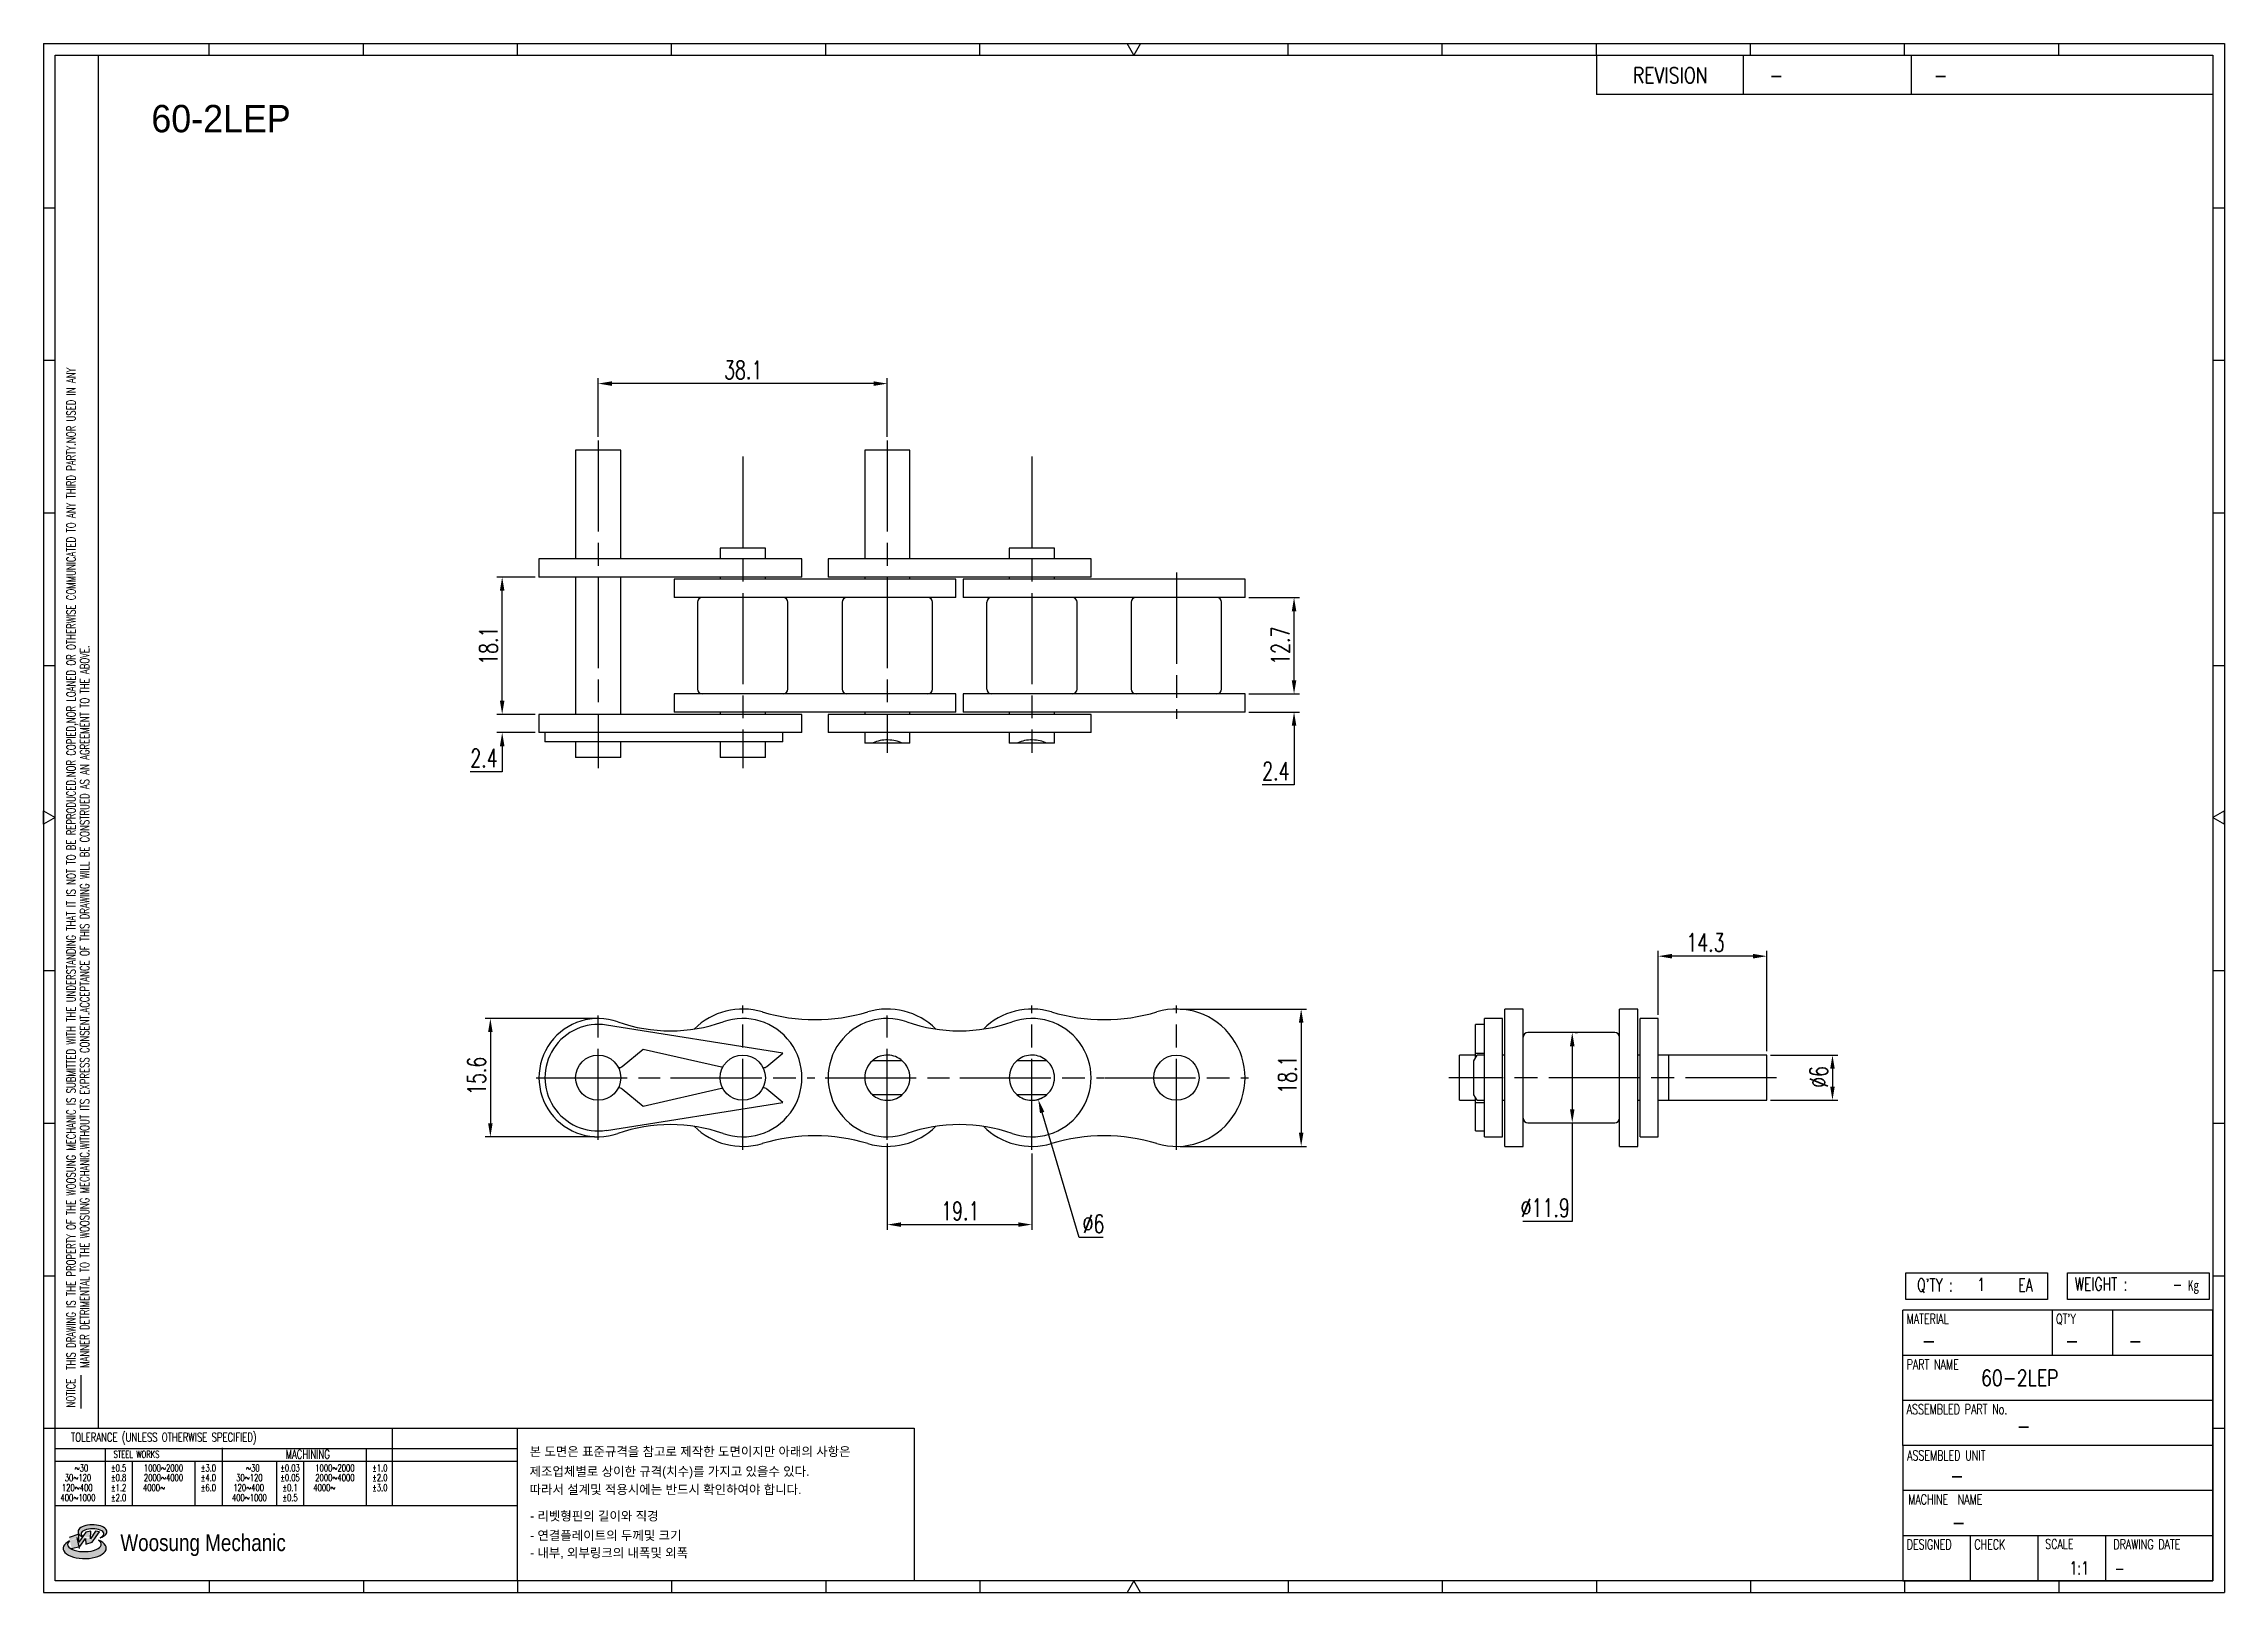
# Model space of a CAD drawing. Header units: millimetres. Extents: x 849 to 1136, y 59 to 263.
import ezdxf
from ezdxf.enums import TextEntityAlignment as Align

# ---------------------------------------------------------------- set-up
doc = ezdxf.new("R2010")
doc.units = ezdxf.units.MM
doc.linetypes.add('AM_ISO08W050', pattern=[18, 12, -1.5, 3, -1.5])
doc.layers.get('Defpoints').update_dxf_attribs({"color": 80})
doc.layers.add('CL1', color=140, linetype='AM_ISO08W050', lineweight=25)
for name, color, linetype in [('S-DIM', 7, 'Continuous'), ('TITLE', 7, 'Continuous'), ('도면레이아웃', 7, 'Continuous')]:
    doc.layers.add(name, color=color, linetype=linetype)
doc.styles.add('HAN', font='ROMANS.shx', dxfattribs={"width": 0.7, "bigfont": 'whgtxt.shx'})
doc.styles.add('HKD_ST2', font='romans.shx', dxfattribs={"width": 0.7, "height": 4, "bigfont": '@extfont2.shx'})
doc.styles.add('HSG', font='SIMPLEX.shx', dxfattribs={"width": 0.7, "bigfont": 'HSG.shx'})
doc.styles.add('MtXpl_', font='Gulim.ttf')
doc.styles.add('SLDTEXTSTYLE4', font='arial.ttf', dxfattribs={"width": 0.8})
doc.dimstyles.new('AP1', dxfattribs={"dimtxt": 2.4, "dimasz": 1.8, "dimexe": 0.7, "dimexo": 0.5, "dimgap": 0.6, "dimtad": 1, "dimtoh": 1, "dimdec": 1, "dimrnd": 0.01, "dimzin": 9, "dimdsep": 46, "dimtxsty": 'HSG', "dimcen": 0, "dimclrd": 251, "dimclre": 251, "dimclrt": 60, "dimazin": 2, "dimtp": 1, "dimtm": 1, "dimtfac": 0.5, "dimtdec": 1, "dimtofl": 0, "dimtmove": 0, "dimatfit": 3, "dimfxl": 0, "dimtvp": 1, "dimtolj": 2, "dimlwd": -1, "dimlwe": -1, "dimarcsym": 0})

# ---------------------------------------------------------------- blocks, each defined once
blk = doc.blocks.new('MAST')
at = {"layer": '도면레이아웃'}
h = blk.add_hatch(color=10, dxfattribs=at)
h.paths.add_polyline_path([(1.544, 35.177), (1.554, 34.966), (1.779, 35.034), (2.054, 35.422), (1.908, 35.446), (1.728, 35.167), (1.741, 35.439), (1.547, 35.405), (1.292, 35.041), (1.295, 35.33), (0.943, 35.208), (1.03, 34.8), (1.336, 34.885)])
edge = h.paths.add_edge_path()
edge.add_ellipse((1.795, 35.421), major_axis=(-0.53, 0), ratio=0.487785, start_angle=122.36065, end_angle=403.39574)
edge.add_line((1.411, 35.244), (1.419, 35.261))
edge.add_ellipse((1.798, 35.344), major_axis=(-0.423, 0), ratio=0.444396, start_angle=131.58977, end_angle=386.19408, ccw=False)
edge = h.paths.add_edge_path()
edge.add_ellipse((1.512, 34.815), major_axis=(-0.793, 0), ratio=0.480113, start_angle=314.67633, end_angle=590.85213)
edge.add_ellipse((1.501, 34.958), major_axis=(-0.62, 0), ratio=0.43311, start_angle=331.7024, end_angle=574.42495, ccw=False)
at = {"color": 140}
for p, q in [((0, 90.118), (80.15, 90.118)), ((0, 90.118), (0, 33.191)), ((80.15, 90.118), (80.15, 33.191)), ((57.068, 89.693), (57.068, 88.246)), ((62.47, 89.693), (62.47, 88.246)), ((68.635, 89.693), (68.635, 88.246)), ((79.725, 88.246), (57.068, 88.246)), ((68.449, 43.961), (68.449, 44.936)), ((68.449, 44.936), (73.654, 44.936)), ((73.654, 44.936), (73.654, 43.961)), ((74.39, 43.961), (74.39, 44.936)), ((74.39, 44.936), (79.595, 44.936)), ((79.595, 44.936), (79.595, 43.961)), ((68.336, 38.59), (68.336, 43.563)), ((79.725, 43.563), (68.336, 43.563)), ((73.654, 43.961), (68.449, 43.961)), ((73.827, 43.563), (73.827, 41.905)), ((79.595, 43.961), (74.39, 43.961)), ((76.037, 43.563), (76.037, 41.905)), ((79.725, 38.59), (79.725, 43.563)), ((79.725, 41.905), (68.336, 41.905)), ((79.725, 40.248), (68.336, 40.248)), ((68.336, 38.59), (68.336, 33.616)), ((79.725, 38.59), (68.336, 38.59)), ((79.725, 33.616), (79.725, 38.59)), ((79.725, 36.932), (68.336, 36.932)), ((79.725, 35.274), (68.336, 35.274)), ((70.822, 33.616), (70.822, 35.274)), ((73.309, 33.616), (73.309, 35.274)), ((75.796, 33.616), (75.796, 35.274)), ((0, 33.191), (80.15, 33.191)), ((68.336, 33.616), (79.725, 33.616))]:
    blk.add_line(p, q, dxfattribs=at)
for p, q in [((6.089, 89.693), (6.089, 90.118)), ((11.753, 89.693), (11.753, 90.118)), ((17.418, 89.693), (17.418, 90.118)), ((23.082, 89.693), (23.082, 90.118)), ((28.746, 89.693), (28.746, 90.118)), ((34.411, 89.693), (34.411, 90.118)), ((45.739, 89.693), (45.739, 90.118)), ((51.404, 89.693), (51.404, 90.118)), ((57.068, 89.693), (57.068, 90.118)), ((62.732, 89.693), (62.732, 90.118)), ((68.397, 89.693), (68.397, 90.118)), ((74.061, 89.693), (74.061, 90.118)), ((0, 84.085), (0.425, 84.085)), ((79.725, 84.085), (80.15, 84.085)), ((0, 78.478), (0.425, 78.478)), ((79.725, 78.478), (80.15, 78.478)), ((0, 72.87), (0.425, 72.87)), ((79.725, 72.87), (80.15, 72.87)), ((0, 67.262), (0.425, 67.262)), ((79.725, 67.262), (80.15, 67.262)), ((0, 56.047), (0.425, 56.047)), ((79.725, 56.047), (80.15, 56.047)), ((0, 50.439), (0.425, 50.439)), ((79.725, 50.439), (80.15, 50.439)), ((0, 44.832), (0.425, 44.832)), ((79.725, 44.832), (80.15, 44.832)), ((1.377, 39.947), (1.377, 41.174)), ((0, 39.224), (0.425, 39.224)), ((79.725, 39.224), (80.15, 39.224)), ((6.089, 33.616), (6.089, 33.191)), ((11.753, 33.616), (11.753, 33.191)), ((17.418, 33.616), (17.418, 33.191)), ((23.082, 33.616), (23.082, 33.191)), ((28.746, 33.616), (28.746, 33.191)), ((34.411, 33.616), (34.411, 33.191)), ((45.739, 33.616), (45.739, 33.191)), ((51.404, 33.616), (51.404, 33.191)), ((57.068, 33.616), (57.068, 33.191)), ((62.732, 33.616), (62.732, 33.191)), ((68.397, 33.616), (68.397, 33.191)), ((74.061, 33.616), (74.061, 33.191))]:
    blk.add_line(p, q)
at = {"color": 2}
for p, q in [((2.017, 39.224), (2.017, 89.693)), ((0.425, 39.224), (17.418, 39.224)), ((0.425, 38.487), (17.418, 38.487)), ((2.257, 38.487), (2.257, 36.382)), ((6.557, 38.5), (6.557, 36.382)), ((11.857, 38.487), (11.857, 36.382)), ((12.816, 39.224), (12.816, 36.382)), ((17.418, 33.616), (17.418, 39.224)), ((0.425, 38.012), (17.418, 38.012)), ((3.257, 38.012), (3.257, 36.382)), ((5.557, 38.012), (5.557, 36.382)), ((8.557, 38.012), (8.557, 36.382)), ((9.557, 38.026), (9.557, 36.382)), ((0.425, 36.382), (17.418, 36.382))]:
    blk.add_line(p, q, dxfattribs=at)
for points in [[(40.075, 89.693), (39.83, 90.118), (40.32, 90.118)], [(0.425, 61.679), (0, 61.433), (0, 61.924)], [(79.725, 61.679), (80.15, 61.433), (80.15, 61.924)], [(40.075, 33.616), (39.83, 33.191), (40.32, 33.191)]]:
    blk.add_lwpolyline(points, close=True)
at = {"color": 140}
blk.add_lwpolyline([(0.425, 89.693), (79.725, 89.693), (79.725, 33.616), (0.425, 33.616)], close=True, dxfattribs=at)
at = {"layer": '도면레이아웃'}
for p, q in [((1.295, 35.33), (0.943, 35.208)), ((1.547, 35.405), (1.292, 35.041)), ((1.292, 35.041), (1.295, 35.33)), ((1.741, 35.439), (1.547, 35.405)), ((1.908, 35.446), (1.728, 35.167)), ((1.728, 35.167), (1.741, 35.439)), ((1.779, 35.034), (2.054, 35.422)), ((2.054, 35.422), (1.908, 35.446)), ((1.03, 34.8), (1.336, 34.885)), ((1.224, 35.208), (1.311, 34.8)), ((1.224, 35.208), (1.224, 35.208)), ((1.336, 34.885), (1.544, 35.177)), ((1.419, 35.261), (1.411, 35.244)), ((1.544, 35.177), (1.554, 34.966)), ((1.554, 34.966), (1.779, 35.034))]:
    blk.add_line(p, q, dxfattribs=at)
for centre, major_axis, ratio, start_param, end_param in [((1.795, 35.421), (-0.53, 0), 0.487785, 2.135596, 7.040584), ((1.798, 35.344), (-0.423, 0), 0.444396, 2.296675, 6.740358), ((1.512, 34.815), (-0.793, 0), 0.480113, 5.492138, 10.312315), ((1.501, 34.958), (-0.62, 0), 0.43311, 5.789299, 10.025607)]:
    blk.add_ellipse(centre, major_axis=major_axis, ratio=ratio, start_param=start_param, end_param=end_param, dxfattribs=at)
for s, height, style, width, p in [('REVISION', 0.5806, 'HAN', 0.8, (58.415, 88.664)), ('-', 0.581, 'HAN', 0.8, (63.426, 88.664)), ('-', 0.581, 'HAN', 0.8, (69.468, 88.664)), ("Q'TY : ", 0.4746, 'HKD_ST2', 0.7, (68.857, 44.253)), ('1', 0.475, 'HKD_ST2', 0.7, (71.071, 44.275)), ('EA', 0.4746, 'HKD_ST2', 0.7, (72.578, 44.253)), ('WEIGHT : ', 0.4746, 'HKD_ST2', 0.7, (74.65, 44.286)), ('-', 0.581, 'HAN', 0.8, (69.029, 42.157)), ('-', 0.581, 'HAN', 0.8, (74.289, 42.157)), ('-', 0.581, 'HAN', 0.8, (76.623, 42.157)), ('-', 0.581, 'HAN', 0.8, (72.515, 39.013)), ('-', 0.581, 'HAN', 0.8, (70.067, 37.189)), ('-', 0.581, 'HAN', 0.8, (70.126, 35.48)), ('1:1', 0.4746, 'HKD_ST2', 0.7, (74.458, 33.848)), ('-', 0.475, 'HKD_ST2', 0.7, (76.112, 33.837))]:
    blk.add_text(s, height=height, dxfattribs=dict(style=style, width=width)).set_placement(p)
at = {"color": 6, "style": 'HKD_ST2', "width": 0.7}
for s, p in [(' THIS DRAWING IS THE PROPERTY OF THE WOOSUNG MECHANIC IS SUBMITTED WITH THE UNDERSTANDING THAT IT IS NOT TO BE REPRODUCED.NOR COPIED,NOR LOANED OR OTHERWISE COMMUNICATED TO ANY THIRD PARTY.NOR USED IN ANY', (1.173, 41.217)), ('MANNER DETRIMENTAL TO THE WOOSUNG MECHANIC.WITHOUT ITS EXPRESS CONSENT.ACCEPTANCE OF THIS DRAWING WILL BE CONSTRUED AS AN AGREEMENT TO THE ABOVE.', (1.672, 41.447))]:
    blk.add_text(s, height=0.326266, rotation=90, dxfattribs=at).set_placement(p)
at = {"style": 'HKD_ST2', "width": 0.7}
blk.add_text('-', height=0.475, dxfattribs=at).set_placement((78.613, 44.286), align=Align.RIGHT)
at = {"color": 254, "style": 'HKD_ST2', "width": 0.7}
for s, height, p in [('MATERIAL', 0.3651, (68.474, 43.425)), ("QT'Y", 0.3651, (73.965, 43.425)), ('PART NAME', 0.3651, (68.474, 41.756)), ('ASSEMBLED PART No.', 0.36511, (68.474, 40.109)), ('ASSEMBLED UNIT', 0.36511, (68.49, 38.408)), ('MACHINE  NAME', 0.36511, (68.532, 36.794)), ('DESIGNED', 0.3651, (68.474, 35.136)), ('CHECK', 0.3651, (70.961, 35.136)), ('SCALE', 0.3651, (73.566, 35.153)), ('DRAWING DATE', 0.36511, (76.071, 35.141))]:
    blk.add_text(s, height=height, dxfattribs=at).set_placement(p, align=Align.TOP_LEFT)
at = {"style": 'HKD_ST2', "width": 0.7}
blk.add_text('NOTICE', height=0.3263, rotation=90, dxfattribs=at).set_placement((1.163, 39.988))
blk.add_text('TOLERANCE (UNLESS OTHERWISE SPECIFIED)', height=0.32627, dxfattribs=at).set_placement((4.417, 38.896), align=Align.MIDDLE_CENTER)
at = {"color": 4, "style": 'HKD_ST2', "width": 0.7}
for s, height, p in [('%%12630', 0.261, (1.389, 37.762)), ('1000%%1262000', 0.26101, (4.407, 37.762)), ('%%12630', 0.261, (7.689, 37.762)), ('1000%%1262000', 0.26101, (10.707, 37.762)), ('120%%126400', 0.26101, (1.237, 37.045)), ('30%%126120', 0.261, (1.263, 37.411)), ('4000%%126', 0.261, (4.061, 37.045)), ('2000%%1264000', 0.26101, (4.407, 37.411)), ('120%%126400', 0.26101, (7.537, 37.045)), ('30%%126120', 0.261, (7.563, 37.411)), ('4000%%126', 0.261, (10.321, 37.045)), ('2000%%1264000', 0.26101, (10.707, 37.411)), ('400%%1261000', 0.26101, (1.263, 36.67)), ('400%%1261000', 0.26101, (7.563, 36.67))]:
    blk.add_text(s, height=height, dxfattribs=at).set_placement(p, align=Align.MIDDLE_CENTER)
for s, height, p in [('%%P0.5', 0.261, (2.757, 37.762)), ('STEEL WORKS', 0.26101, (3.416, 38.268)), ('%%P3.0', 0.261, (6.057, 37.762)), ('%%P0.03', 0.261, (9.057, 37.762)), ('MACHINING', 0.3263, (9.707, 38.27)), ('%%P1.0', 0.261, (12.357, 37.762)), ('%%P0.8', 0.261, (2.757, 37.411)), ('%%P1.2', 0.261, (2.757, 37.045)), ('%%P4.0', 0.261, (6.057, 37.411)), ('%%P6.0', 0.261, (6.057, 37.045)), ('%%P0.05', 0.261, (9.057, 37.411)), ('%%P0.1', 0.261, (9.057, 37.045)), ('%%P2.0', 0.261, (12.357, 37.411)), ('%%P3.0', 0.261, (12.357, 37.045)), ('%%P2.0', 0.261, (2.757, 36.67)), ('%%P0.5', 0.261, (9.057, 36.67))]:
    blk.add_text(s, height=height, dxfattribs=at).set_placement(p, align=Align.MIDDLE)
at = {"color": 1, "style": 'SLDTEXTSTYLE4', "width": 0.8}
blk.add_text('Woosung Mechanic', height=0.61957, dxfattribs=at).set_placement((2.822, 34.711))
at = {"layer": 'TITLE', "width": 0.8}
blk.add_text('Kg', height=0.3789, dxfattribs=at).set_placement((78.807, 44.286))
blk = doc.blocks.new('*D2')
at = {"layer": 'Defpoints', "color": 0, "transparency": 16777216}
for p in [(1007.08, 177.17), (1013.53, 177.17), (1007.08, 174.77)]:
    blk.add_point(p, dxfattribs=at)
at = {"layer": 'S-DIM', "color": 251, "linetype": 'ByBlock', "transparency": 16777216}
for p, q in [((1013.53, 178.97), (1013.53, 180.77)), ((1007.58, 177.17), (1014.23, 177.17)), ((1007.58, 174.77), (1014.23, 174.77)), ((1013.53, 172.97), (1013.53, 165.19)), ((1013.53, 165.19), (1009.33, 165.19))]:
    blk.add_line(p, q, dxfattribs=at)
at = {"layer": 'S-DIM', "color": 251, "transparency": 16777216}
for points in [[(1013.23, 178.97), (1013.83, 178.97), (1013.53, 177.17)], [(1013.23, 172.97), (1013.83, 172.97), (1013.53, 174.77)]]:
    blk.add_solid(points, dxfattribs=at)
at = {"layer": 'S-DIM', "color": 60, "transparency": 16777216, "insert": (1011.13, 166.99), "char_height": 2.4, "attachment_point": 5, "style": 'HSG'}
blk.add_mtext('\\A2;2.4', dxfattribs=at)
blk = doc.blocks.new('*D3')
at = {"layer": 'Defpoints', "color": 0, "transparency": 16777216}
for p in [(1007.08, 189.87), (1013.53, 189.87), (1007.08, 177.17)]:
    blk.add_point(p, dxfattribs=at)
at = {"layer": 'S-DIM', "color": 251, "linetype": 'ByBlock', "transparency": 16777216}
for p, q in [((1007.58, 189.87), (1014.23, 189.87)), ((1013.53, 178.97), (1013.53, 188.07)), ((1007.58, 177.17), (1014.23, 177.17))]:
    blk.add_line(p, q, dxfattribs=at)
at = {"layer": 'S-DIM', "color": 251, "transparency": 16777216}
for points in [[(1013.23, 188.07), (1013.83, 188.07), (1013.53, 189.87)], [(1013.23, 178.97), (1013.83, 178.97), (1013.53, 177.17)]]:
    blk.add_solid(points, dxfattribs=at)
at = {"layer": 'S-DIM', "color": 60, "transparency": 16777216, "insert": (1011.73, 183.52), "char_height": 2.4, "attachment_point": 5, "rotation": 90, "style": 'HSG'}
blk.add_mtext('\\A2;12.7', dxfattribs=at)
blk = doc.blocks.new('*D4')
at = {"layer": 'Defpoints', "color": 0, "transparency": 16777216}
for p in [(921.83, 218.06), (921.83, 210.56), (959.93, 210.56)]:
    blk.add_point(p, dxfattribs=at)
at = {"layer": 'S-DIM', "color": 251, "linetype": 'ByBlock', "transparency": 16777216}
for p, q in [((921.83, 211.06), (921.83, 218.76)), ((959.93, 211.06), (959.93, 218.76)), ((958.13, 218.06), (923.63, 218.06))]:
    blk.add_line(p, q, dxfattribs=at)
at = {"layer": 'S-DIM', "color": 251, "transparency": 16777216}
for points in [[(923.63, 218.36), (923.63, 217.76), (921.83, 218.06)], [(958.13, 218.36), (958.13, 217.76), (959.93, 218.06)]]:
    blk.add_solid(points, dxfattribs=at)
at = {"layer": 'S-DIM', "color": 60, "transparency": 16777216, "insert": (940.94, 219.86), "char_height": 2.4, "attachment_point": 5, "style": 'HSG'}
blk.add_mtext('\\A2;38.1', dxfattribs=at)
blk = doc.blocks.new('*D5')
at = {"layer": 'Defpoints', "color": 0, "transparency": 16777216}
for p in [(909.18, 174.47), (914.03, 174.47), (914.03, 172.07)]:
    blk.add_point(p, dxfattribs=at)
at = {"layer": 'S-DIM', "color": 251, "linetype": 'ByBlock', "transparency": 16777216}
for p, q in [((909.18, 176.27), (909.18, 178.07)), ((913.53, 174.47), (908.48, 174.47)), ((913.53, 172.07), (908.48, 172.07)), ((909.18, 170.27), (909.18, 166.91)), ((909.18, 166.91), (904.98, 166.91))]:
    blk.add_line(p, q, dxfattribs=at)
at = {"layer": 'S-DIM', "color": 251, "transparency": 16777216}
for points in [[(908.88, 176.27), (909.48, 176.27), (909.18, 174.47)], [(908.88, 170.27), (909.48, 170.27), (909.18, 172.07)]]:
    blk.add_solid(points, dxfattribs=at)
at = {"layer": 'S-DIM', "color": 60, "transparency": 16777216, "insert": (906.78, 168.71), "char_height": 2.4, "attachment_point": 5, "style": 'HSG'}
blk.add_mtext('\\A2;2.4', dxfattribs=at)
blk = doc.blocks.new('*D6')
at = {"layer": 'Defpoints', "color": 0, "transparency": 16777216}
for p in [(909.18, 192.57), (914.03, 192.57), (914.03, 174.47)]:
    blk.add_point(p, dxfattribs=at)
at = {"layer": 'S-DIM', "color": 251, "linetype": 'ByBlock', "transparency": 16777216}
for p, q in [((913.53, 192.57), (908.48, 192.57)), ((909.18, 176.27), (909.18, 190.77)), ((913.53, 174.47), (908.48, 174.47))]:
    blk.add_line(p, q, dxfattribs=at)
at = {"layer": 'S-DIM', "color": 251, "transparency": 16777216}
for points in [[(908.88, 190.77), (909.48, 190.77), (909.18, 192.57)], [(908.88, 176.27), (909.48, 176.27), (909.18, 174.47)]]:
    blk.add_solid(points, dxfattribs=at)
at = {"layer": 'S-DIM', "color": 60, "transparency": 16777216, "insert": (907.38, 183.52), "char_height": 2.4, "attachment_point": 5, "rotation": 90, "style": 'HSG'}
blk.add_mtext('\\A2;18.1', dxfattribs=at)
blk = doc.blocks.new('*D7')
at = {"layer": 'Defpoints', "color": 0, "transparency": 16777216}
for p in [(921.83, 134.39), (907.62, 118.79), (921.83, 118.79)]:
    blk.add_point(p, dxfattribs=at)
at = {"layer": 'S-DIM', "color": 251, "linetype": 'ByBlock', "transparency": 16777216}
for p, q in [((921.33, 134.39), (906.92, 134.39)), ((907.62, 132.59), (907.62, 120.59)), ((921.33, 118.79), (906.92, 118.79))]:
    blk.add_line(p, q, dxfattribs=at)
at = {"layer": 'S-DIM', "color": 251, "transparency": 16777216}
for points in [[(907.32, 132.59), (907.92, 132.59), (907.62, 134.39)], [(907.32, 120.59), (907.92, 120.59), (907.62, 118.79)]]:
    blk.add_solid(points, dxfattribs=at)
at = {"layer": 'S-DIM', "color": 60, "transparency": 16777216, "insert": (905.82, 126.83), "char_height": 2.4, "attachment_point": 5, "rotation": 90, "style": 'HSG'}
blk.add_mtext('\\A2;15.6', dxfattribs=at)
blk = doc.blocks.new('*D8')
at = {"layer": 'Defpoints', "color": 0, "transparency": 16777216}
for p in [(959.93, 118.4), (978.98, 117.08), (978.98, 107.23)]:
    blk.add_point(p, dxfattribs=at)
at = {"layer": 'S-DIM', "color": 251, "linetype": 'ByBlock', "transparency": 16777216}
for p, q in [((959.93, 117.9), (959.93, 106.53)), ((978.98, 116.58), (978.98, 106.53)), ((961.73, 107.23), (977.18, 107.23))]:
    blk.add_line(p, q, dxfattribs=at)
at = {"layer": 'S-DIM', "color": 251, "transparency": 16777216}
for points in [[(961.73, 107.53), (961.73, 106.93), (959.93, 107.23)], [(977.18, 107.53), (977.18, 106.93), (978.98, 107.23)]]:
    blk.add_solid(points, dxfattribs=at)
at = {"layer": 'S-DIM', "color": 60, "transparency": 16777216, "insert": (969.54, 109.03), "char_height": 2.4, "attachment_point": 5, "style": 'HSG'}
blk.add_mtext('\\A2;19.1', dxfattribs=at)
blk = doc.blocks.new('*D9')
at = {"layer": 'Defpoints', "color": 0, "transparency": 16777216}
for p in [(978.13, 129.44), (979.82, 123.73)]:
    blk.add_point(p, dxfattribs=at)
at = {"layer": 'S-DIM', "color": 251, "linetype": 'ByBlock', "transparency": 16777216}
for p, q in [((985.22, 105.53), (980.34, 122)), ((988.38, 105.53), (985.22, 105.53))]:
    blk.add_line(p, q, dxfattribs=at)
blk.add_arc((978.98, 126.59), 2.98, 273.0505, 301.7962, dxfattribs=at)
at = {"layer": 'S-DIM', "color": 251, "transparency": 16777216}
blk.add_solid([(980.62, 122.09), (980.05, 121.92), (979.82, 123.73)], dxfattribs=at)
at = {"layer": 'S-DIM', "color": 60, "transparency": 16777216, "insert": (987.1, 107.33), "char_height": 2.4, "attachment_point": 5, "style": 'HSG'}
blk.add_mtext('\\A2;∅6', dxfattribs=at)
blk = doc.blocks.new('*D10')
at = {"layer": 'Defpoints', "color": 0, "transparency": 16777216}
for p in [(998.03, 135.64), (998.03, 117.54), (1014.47, 117.54)]:
    blk.add_point(p, dxfattribs=at)
at = {"layer": 'S-DIM', "color": 251, "linetype": 'ByBlock', "transparency": 16777216}
for p, q in [((998.53, 135.64), (1015.17, 135.64)), ((1014.47, 133.84), (1014.47, 119.34)), ((998.53, 117.54), (1015.17, 117.54))]:
    blk.add_line(p, q, dxfattribs=at)
at = {"layer": 'S-DIM', "color": 251, "transparency": 16777216}
for points in [[(1014.17, 133.84), (1014.77, 133.84), (1014.47, 135.64)], [(1014.17, 119.34), (1014.77, 119.34), (1014.47, 117.54)]]:
    blk.add_solid(points, dxfattribs=at)
at = {"layer": 'S-DIM', "color": 60, "transparency": 16777216, "insert": (1012.67, 126.99), "char_height": 2.4, "attachment_point": 5, "rotation": 90, "style": 'HSG'}
blk.add_mtext('\\A2;18.1', dxfattribs=at)
blk = doc.blocks.new('*D11')
at = {"layer": 'Defpoints', "color": 0, "transparency": 16777216}
for p in [(1050.07, 132.54), (1050.07, 120.63), (1050.19, 120.63)]:
    blk.add_point(p, dxfattribs=at)
at = {"layer": 'S-DIM', "color": 251, "linetype": 'ByBlock', "transparency": 16777216}
for p, q in [((1050.57, 132.54), (1050.89, 132.54)), ((1050.19, 130.74), (1050.19, 122.43)), ((1050.19, 120.63), (1050.19, 107.64)), ((1050.57, 120.63), (1050.89, 120.63)), ((1050.19, 107.64), (1043.67, 107.64))]:
    blk.add_line(p, q, dxfattribs=at)
at = {"layer": 'S-DIM', "color": 251, "transparency": 16777216}
for points in [[(1049.89, 130.74), (1050.49, 130.74), (1050.19, 132.54)], [(1049.89, 122.43), (1050.49, 122.43), (1050.19, 120.63)]]:
    blk.add_solid(points, dxfattribs=at)
at = {"layer": 'S-DIM', "color": 60, "transparency": 16777216, "insert": (1046.63, 109.44), "char_height": 2.4, "attachment_point": 5, "style": 'HSG'}
blk.add_mtext('\\A2;%%c11.9', dxfattribs=at)
blk = doc.blocks.new('*D12')
at = {"layer": 'Defpoints', "color": 0, "transparency": 16777216}
for p in [(1061.52, 142.6), (1061.52, 134.39), (1075.82, 129.57)]:
    blk.add_point(p, dxfattribs=at)
at = {"layer": 'S-DIM', "color": 251, "linetype": 'ByBlock', "transparency": 16777216}
for p, q in [((1061.52, 134.89), (1061.52, 143.3)), ((1074.02, 142.6), (1063.32, 142.6)), ((1075.82, 130.07), (1075.82, 143.3))]:
    blk.add_line(p, q, dxfattribs=at)
at = {"layer": 'S-DIM', "color": 251, "transparency": 16777216}
for points in [[(1063.32, 142.9), (1063.32, 142.3), (1061.52, 142.6)], [(1074.02, 142.9), (1074.02, 142.3), (1075.82, 142.6)]]:
    blk.add_solid(points, dxfattribs=at)
at = {"layer": 'S-DIM', "color": 60, "transparency": 16777216, "insert": (1067.75, 144.4), "char_height": 2.4, "attachment_point": 5, "style": 'HSG'}
blk.add_mtext('\\A2;14.3', dxfattribs=at)
blk = doc.blocks.new('*D13')
at = {"layer": 'Defpoints', "color": 0, "transparency": 16777216}
for p in [(1075.82, 129.57), (1075.82, 123.61), (1084.48, 123.61)]:
    blk.add_point(p, dxfattribs=at)
at = {"layer": 'S-DIM', "color": 251, "linetype": 'ByBlock', "transparency": 16777216}
for p, q in [((1076.32, 129.57), (1085.18, 129.57)), ((1084.48, 127.77), (1084.48, 125.41)), ((1076.32, 123.61), (1085.18, 123.61))]:
    blk.add_line(p, q, dxfattribs=at)
at = {"layer": 'S-DIM', "color": 251, "transparency": 16777216}
for points in [[(1084.18, 127.77), (1084.78, 127.77), (1084.48, 129.57)], [(1084.18, 125.41), (1084.78, 125.41), (1084.48, 123.61)]]:
    blk.add_solid(points, dxfattribs=at)
at = {"layer": 'S-DIM', "color": 60, "transparency": 16777216, "insert": (1082.68, 126.68), "char_height": 2.4, "attachment_point": 5, "rotation": 90, "style": 'HSG'}
blk.add_mtext('\\A2;%%c6', dxfattribs=at)

msp = doc.modelspace()

# ---------------------------------------------------------------- linework, layer by layer
for p, q in [((924.81, 209.27), (918.85, 209.27)), ((918.85, 209.27), (918.85, 194.97)), ((924.81, 194.97), (924.81, 209.27)), ((962.91, 209.27), (956.95, 209.27)), ((956.95, 209.27), (956.95, 194.97)), ((962.91, 194.97), (962.91, 209.27)), ((943.86, 196.37), (937.9, 196.37)), ((937.9, 196.37), (937.9, 194.97)), ((943.86, 194.97), (943.86, 196.37)), ((981.96, 196.37), (976, 196.37)), ((976, 196.37), (976, 194.97)), ((981.96, 194.97), (981.96, 196.37)), ((914.03, 194.97), (914.03, 192.57)), ((948.68, 194.97), (914.03, 194.97)), ((948.68, 192.57), (914.03, 192.57)), ((918.85, 192.57), (918.85, 174.47)), ((924.81, 174.47), (924.81, 192.57)), ((937.9, 192.57), (937.9, 192.27)), ((943.86, 192.27), (943.86, 192.57)), ((948.68, 192.57), (948.68, 194.97)), ((952.13, 194.97), (952.13, 192.57)), ((986.78, 194.97), (952.13, 194.97)), ((986.78, 192.57), (952.13, 192.57)), ((956.95, 192.57), (956.95, 192.27)), ((962.91, 192.27), (962.91, 192.57)), ((976, 192.57), (976, 192.27)), ((981.96, 192.27), (981.96, 192.57)), ((986.78, 192.57), (986.78, 194.97)), ((968.98, 192.27), (931.83, 192.27)), ((931.83, 192.27), (931.83, 189.87)), ((968.98, 189.87), (931.83, 189.87)), ((968.98, 189.87), (968.98, 192.27)), ((1007.08, 192.27), (969.93, 192.27)), ((969.93, 192.27), (969.93, 189.87)), ((1007.08, 189.87), (969.93, 189.87)), ((1007.08, 189.87), (1007.08, 192.27)), ((934.92, 189.24), (934.92, 177.81)), ((946.83, 177.81), (946.83, 189.24)), ((953.97, 189.24), (953.97, 177.81)), ((965.88, 177.81), (965.88, 189.24)), ((973.02, 189.24), (973.02, 177.81)), ((984.93, 177.81), (984.93, 189.24)), ((992.07, 189.24), (992.07, 177.81)), ((1003.98, 177.81), (1003.98, 189.24)), ((931.83, 177.17), (931.83, 174.77)), ((968.98, 177.17), (931.83, 177.17)), ((968.98, 174.77), (968.98, 177.17)), ((969.93, 177.17), (969.93, 174.77)), ((1007.08, 177.17), (969.93, 177.17)), ((1007.08, 174.77), (1007.08, 177.17)), ((914.03, 174.47), (914.03, 172.07)), ((948.68, 174.47), (914.03, 174.47)), ((968.98, 174.77), (931.83, 174.77)), ((937.9, 174.77), (937.9, 174.47)), ((943.86, 174.47), (943.86, 174.77)), ((948.68, 172.07), (948.68, 174.47)), ((952.13, 174.47), (952.13, 172.07)), ((986.78, 174.47), (952.13, 174.47)), ((956.95, 174.77), (956.95, 174.47)), ((962.91, 174.47), (962.91, 174.77)), ((1007.08, 174.77), (969.93, 174.77)), ((976, 174.77), (976, 174.47)), ((981.96, 174.47), (981.96, 174.77)), ((986.78, 172.07), (986.78, 174.47)), ((948.68, 172.07), (914.03, 172.07)), ((914.81, 172.07), (914.81, 170.87)), ((946.15, 170.87), (914.81, 170.87)), ((918.85, 170.87), (918.85, 168.77)), ((924.81, 168.77), (924.81, 170.87)), ((937.9, 170.87), (937.9, 168.77)), ((943.86, 168.77), (943.86, 170.87)), ((946.15, 170.87), (946.15, 172.07)), ((986.78, 172.07), (952.13, 172.07)), ((956.95, 172.07), (956.95, 170.67)), ((962.91, 170.67), (956.95, 170.67)), ((958.07, 170.73), (957.96, 170.67)), ((958.28, 170.81), (958.07, 170.73)), ((958.5, 170.89), (958.28, 170.81)), ((958.74, 170.96), (958.5, 170.89)), ((958.98, 171.01), (958.74, 170.96)), ((959.23, 171.05), (958.98, 171.01)), ((959.48, 171.08), (959.23, 171.05)), ((959.74, 171.1), (959.48, 171.08)), ((960, 171.1), (959.74, 171.1)), ((960.26, 171.09), (960, 171.1)), ((960.52, 171.07), (960.26, 171.09)), ((960.77, 171.03), (960.52, 171.07)), ((961.02, 170.98), (960.77, 171.03)), ((961.25, 170.92), (961.02, 170.98)), ((961.48, 170.85), (961.25, 170.92)), ((961.7, 170.77), (961.48, 170.85)), ((961.9, 170.67), (961.7, 170.77)), ((962.91, 170.67), (962.91, 172.07)), ((976, 172.07), (976, 170.67)), ((981.96, 170.67), (976, 170.67)), ((977.12, 170.73), (977.01, 170.67)), ((977.33, 170.81), (977.12, 170.73)), ((977.55, 170.89), (977.33, 170.81)), ((977.79, 170.96), (977.55, 170.89)), ((978.03, 171.01), (977.79, 170.96)), ((978.28, 171.05), (978.03, 171.01)), ((978.53, 171.08), (978.28, 171.05)), ((978.79, 171.1), (978.53, 171.08)), ((979.05, 171.1), (978.79, 171.1)), ((979.31, 171.09), (979.05, 171.1)), ((979.57, 171.07), (979.31, 171.09)), ((979.82, 171.03), (979.57, 171.07)), ((980.07, 170.98), (979.82, 171.03)), ((980.3, 170.92), (980.07, 170.98)), ((980.53, 170.85), (980.3, 170.92)), ((980.75, 170.77), (980.53, 170.85)), ((980.95, 170.67), (980.75, 170.77)), ((981.96, 170.67), (981.96, 172.07)), ((924.81, 168.77), (918.85, 168.77)), ((943.86, 168.77), (937.9, 168.77)), ((1043.72, 135.64), (1041.32, 135.64)), ((1041.32, 117.54), (1041.32, 135.64)), ((1043.72, 117.54), (1043.72, 135.64)), ((1058.82, 135.64), (1056.42, 135.64)), ((1056.42, 117.54), (1056.42, 135.64)), ((1058.82, 117.54), (1058.82, 135.64)), ((946.15, 129.84), (922.93, 133.52)), ((1038.62, 133.61), (1037.42, 133.61)), ((1037.42, 129.17), (1037.42, 133.61)), ((1041.02, 134.39), (1038.62, 134.39)), ((1038.62, 118.79), (1038.62, 134.39)), ((1041.02, 118.79), (1041.02, 134.39)), ((1055.78, 132.54), (1044.35, 132.54)), ((1061.52, 134.39), (1059.12, 134.39)), ((1059.12, 118.79), (1059.12, 134.39)), ((1061.52, 118.79), (1061.52, 134.39)), ((925.01, 128.08), (927.74, 130.37)), ((927.74, 130.37), (938.1, 128.01)), ((944.06, 128.08), (946.15, 129.84)), ((958.98, 129.41), (958.74, 129.32)), ((959.23, 129.48), (958.98, 129.41)), ((959.48, 129.53), (959.23, 129.48)), ((959.74, 129.56), (959.48, 129.53)), ((960, 129.56), (959.74, 129.56)), ((960.26, 129.55), (960, 129.56)), ((960.52, 129.51), (960.26, 129.55)), ((960.77, 129.44), (960.52, 129.51)), ((961.02, 129.36), (960.77, 129.44)), ((961.25, 129.25), (961.02, 129.36)), ((978.03, 129.41), (977.79, 129.32)), ((978.28, 129.48), (978.03, 129.41)), ((978.53, 129.53), (978.28, 129.48)), ((978.79, 129.56), (978.53, 129.53)), ((979.05, 129.56), (978.79, 129.56)), ((979.31, 129.55), (979.05, 129.56)), ((979.57, 129.51), (979.31, 129.55)), ((979.82, 129.44), (979.57, 129.51)), ((980.07, 129.36), (979.82, 129.44)), ((980.3, 129.25), (980.07, 129.36)), ((1035.32, 123.61), (1035.32, 129.57)), ((1037.42, 129.57), (1035.32, 129.57)), ((1037.22, 128.82), (1037.65, 129.57)), ((1037.42, 129.84), (1038.62, 129.84)), ((1038.62, 129.57), (1037.65, 129.57)), ((1041.32, 129.57), (1041.02, 129.57)), ((1059.12, 129.57), (1058.82, 129.57)), ((1075.82, 129.57), (1061.52, 129.57)), ((1062.92, 123.61), (1062.92, 129.57)), ((1075.82, 123.61), (1075.82, 129.57)), ((958.07, 128.91), (957.96, 128.82)), ((961.9, 128.82), (957.96, 128.82)), ((958.28, 129.07), (958.07, 128.91)), ((958.5, 129.2), (958.28, 129.07)), ((958.74, 129.32), (958.5, 129.2)), ((961.48, 129.13), (961.25, 129.25)), ((961.7, 128.98), (961.48, 129.13)), ((961.9, 128.82), (961.7, 128.98)), ((977.12, 128.91), (977.01, 128.82)), ((980.95, 128.82), (977.01, 128.82)), ((977.33, 129.07), (977.12, 128.91)), ((977.55, 129.2), (977.33, 129.07)), ((977.79, 129.32), (977.55, 129.2)), ((980.53, 129.13), (980.3, 129.25)), ((980.75, 128.98), (980.53, 129.13)), ((980.95, 128.82), (980.75, 128.98)), ((1037.22, 124.35), (1037.22, 128.82)), ((927.74, 122.8), (925.01, 125.09)), ((938.1, 125.16), (927.74, 122.8)), ((946.15, 123.33), (944.06, 125.09)), ((957.96, 124.35), (958.16, 124.19)), ((961.9, 124.35), (957.96, 124.35)), ((958.16, 124.19), (958.38, 124.04)), ((958.38, 124.04), (958.6, 123.92)), ((958.6, 123.92), (958.84, 123.81)), ((958.84, 123.81), (959.09, 123.73)), ((959.09, 123.73), (959.34, 123.66)), ((959.34, 123.66), (959.6, 123.62)), ((959.6, 123.62), (959.85, 123.61)), ((959.85, 123.61), (960.11, 123.61)), ((960.11, 123.61), (960.37, 123.64)), ((960.37, 123.64), (960.63, 123.69)), ((960.63, 123.69), (960.88, 123.76)), ((960.88, 123.76), (961.12, 123.85)), ((961.12, 123.85), (961.35, 123.97)), ((961.35, 123.97), (961.58, 124.1)), ((961.58, 124.1), (961.79, 124.26)), ((961.79, 124.26), (961.9, 124.35)), ((977.01, 124.35), (977.21, 124.19)), ((980.95, 124.35), (977.01, 124.35)), ((977.21, 124.19), (977.43, 124.04)), ((977.43, 124.04), (977.65, 123.92)), ((977.65, 123.92), (977.89, 123.81)), ((977.89, 123.81), (978.14, 123.73)), ((978.14, 123.73), (978.39, 123.66)), ((978.39, 123.66), (978.65, 123.62)), ((978.65, 123.62), (978.9, 123.61)), ((978.9, 123.61), (979.16, 123.61)), ((979.16, 123.61), (979.42, 123.64)), ((979.42, 123.64), (979.68, 123.69)), ((979.68, 123.69), (979.93, 123.76)), ((979.93, 123.76), (980.17, 123.85)), ((980.17, 123.85), (980.4, 123.97)), ((980.4, 123.97), (980.63, 124.1)), ((980.63, 124.1), (980.84, 124.26)), ((980.84, 124.26), (980.95, 124.35)), ((1035.32, 123.61), (1037.42, 123.61)), ((1037.65, 123.61), (1037.22, 124.35)), ((1037.42, 119.57), (1037.42, 124)), ((1037.65, 123.61), (1038.62, 123.61)), ((1041.02, 123.61), (1041.32, 123.61)), ((1058.82, 123.61), (1059.12, 123.61)), ((1061.52, 123.61), (1075.82, 123.61)), ((922.93, 119.65), (946.15, 123.33)), ((1037.42, 123.33), (1038.62, 123.33)), ((1037.42, 119.57), (1038.62, 119.57)), ((1038.62, 118.79), (1041.02, 118.79)), ((1044.35, 120.63), (1055.78, 120.63)), ((1059.12, 118.79), (1061.52, 118.79)), ((1041.32, 117.54), (1043.72, 117.54)), ((1056.42, 117.54), (1058.82, 117.54))]:
    msp.add_line(p, q)
at = {"color": 140}
msp.add_lwpolyline([(911.2, 80.39), (963.48, 80.39), (963.48, 60.28), (911.2, 60.28)], close=True, dxfattribs=at)
for centre in [(921.83, 126.59), (940.88, 126.59), (998.03, 126.59)]:
    msp.add_circle(centre, 2.98)
for centre, radius, start, end in [((935.56, 189.24), 0.635, 90, 180), ((946.2, 189.24), 0.635, 0, 90), ((954.61, 189.24), 0.635, 90, 180), ((965.25, 189.24), 0.635, 0, 90), ((973.66, 189.24), 0.635, 90, 180), ((984.3, 189.24), 0.635, 0, 90), ((992.71, 189.24), 0.635, 90, 180), ((1003.35, 189.24), 0.635, 360, 90), ((935.56, 177.81), 0.635, 180, 270), ((946.2, 177.81), 0.635, 270, 0), ((954.61, 177.81), 0.635, 180, 270), ((965.25, 177.81), 0.635, 270, 0), ((973.66, 177.81), 0.635, 180, 270), ((984.3, 177.81), 0.635, 270, 360), ((992.71, 177.81), 0.635, 180, 270), ((1003.35, 177.81), 0.635, 270, 0), ((940.88, 126.59), 9.05, 73.423, 134.8983), ((950.4, 158.58), 24.34, 253.423, 286.577), ((959.93, 126.59), 9.05, 45.1017, 106.577), ((978.98, 126.59), 9.05, 73.423, 134.8983), ((988.5, 158.58), 24.34, 253.423, 286.577), ((998.03, 126.59), 9.05, 253.423, 106.577), ((921.83, 126.59), 7.8, 70.6253, 289.3747), ((921.83, 126.59), 7.02, 81, 279), ((931.35, 153.67), 20.91, 250.6253, 289.3747), ((940.88, 126.59), 7.8, 250.6253, 109.3747), ((959.93, 126.59), 7.8, 70.6253, 289.3747), ((969.45, 153.67), 20.91, 250.6253, 289.3747), ((978.98, 126.59), 7.8, 250.6253, 109.3747), ((1044.35, 131.91), 0.635, 90, 180), ((1055.78, 131.91), 0.635, 0, 90), ((924.51, 128.68), 0.78, 269.5284, 310), ((938.27, 128.77), 0.78, 257.1611, 268.4913), ((943.56, 128.68), 0.78, 269.5284, 310), ((959.93, 126.59), 2.98, 131.4096, 228.5904), ((959.93, 126.59), 2.98, 311.4096, 48.5904), ((978.98, 126.59), 2.98, 131.4096, 228.5904), ((978.98, 126.59), 2.98, 311.4096, 48.5904), ((924.51, 124.49), 0.78, 50, 90.4716), ((938.27, 124.4), 0.78, 91.5087, 102.8389), ((943.56, 124.49), 0.78, 50, 90.4716), ((1044.35, 121.27), 0.635, 180, 270), ((1055.78, 121.27), 0.635, 270, 0), ((931.35, 99.5), 20.91, 70.6253, 109.3747), ((940.88, 126.59), 9.05, 225.1017, 286.577), ((950.4, 94.59), 24.34, 73.423, 106.577), ((959.93, 126.59), 9.05, 253.423, 314.8983), ((969.45, 99.5), 20.91, 70.6253, 109.3747), ((978.98, 126.59), 9.05, 225.1017, 286.577), ((988.5, 94.59), 24.34, 73.423, 106.577)]:
    msp.add_arc(centre, radius, start, end)
at = {"layer": 'CL1'}
for p, q in [((921.83, 210.56), (921.83, 167.39)), ((959.93, 210.56), (959.93, 169.39)), ((940.88, 208.46), (940.88, 167.39)), ((978.98, 208.46), (978.98, 169.39)), ((998.03, 193.15), (998.03, 173.9)), ((940.88, 117.08), (940.88, 136.09)), ((978.98, 117.08), (978.98, 136.09)), ((998.03, 117.08), (998.03, 136.09)), ((921.83, 118.4), (921.83, 134.78)), ((959.93, 118.4), (959.93, 134.78)), ((913.64, 126.59), (930.02, 126.59)), ((931.38, 126.59), (950.38, 126.59)), ((951.74, 126.59), (968.12, 126.59)), ((969.48, 126.59), (988.48, 126.59)), ((988.53, 126.59), (1007.53, 126.59)), ((1077.1, 126.59), (1033.94, 126.59))]:
    msp.add_line(p, q, dxfattribs=at)

# ---------------------------------------------------------------- block references
at = {"color": 140, "xscale": 3.58543268160129, "yscale": 3.58543268160129, "zscale": 3.58543268160129}
msp.add_blockref('MAST', (848.75, -60.25), dxfattribs=at)

# ---------------------------------------------------------------- texts
at = {"color": 254, "style": 'MtXpl_'}
msp.add_text('60-2LEP', height=3.608, dxfattribs=at).set_placement((862.95, 251.18))
at = {"style": 'HAN', "width": 0.8}
msp.add_text('60-2LEP', height=2.082, dxfattribs=at).set_placement((1104.06, 85.99))
at = {"color": 140, "style": 'MtXpl_'}
for s, p in [('본 도면은 표준규격을 참고로 제작한 도면이지만 아래의 사항은', (912.79, 76.73)), ('제조업체별로 상이한 규격(치수)를 가지고 있을수 있다.', (912.79, 74.11)), ('따라서 설계및 적용시에는 반드시 확인하여야 합니다.', (912.79, 71.72)), ('- 리벳형핀의 길이와 직경', (912.86, 68.23)), ('- 연결플레이트의 두께및 크기', (912.86, 65.67)), ('- 내부, 외부링크의 내폭및 외폭', (912.86, 63.38))]:
    msp.add_text(s, height=1.2027, dxfattribs=at).set_placement(p)

# ---------------------------------------------------------------- dimensions: what is measured, and where the dimension line sits
at = {"layer": 'S-DIM'}
for base, p1, p2, picture, middle in [((921.83, 218.06), (959.93, 210.56), (921.83, 210.56), '*D4', (940.94, 218.06)), ((1061.52, 142.6), (1075.82, 129.57), (1061.52, 134.39), '*D12', (1067.75, 142.6)), ((978.9780819, 107.22960072), (959.9280819, 118.39560148), (978.9780819, 117.08310148), '*D8', (969.53835053, 107.22960072))]:
    dim = msp.add_linear_dim(base=base, p1=p1, p2=p2, dimstyle='AP1', dxfattribs=at)
    dim.commit()
    dim.dimension.update_dxf_attribs({"geometry": picture, "text_midpoint": middle, "dimtype": 128})
for base, p1, p2, picture, middle in [((909.18, 192.57), (914.03, 174.47), (914.03, 192.57), '*D6', (907.38, 183.52)), ((1013.53, 189.87), (1007.08, 177.17), (1007.08, 189.87), '*D3', (1011.73, 183.52))]:
    dim = msp.add_linear_dim(base=base, p1=p1, p2=p2, angle=90, dimstyle='AP1', override={"dimtmove": 1}, dxfattribs=at)
    dim.commit()
    dim.dimension.update_dxf_attribs({"geometry": picture, "text_midpoint": middle})
for base, p1, p2, picture, middle in [((1013.53, 177.17), (1007.08, 174.77), (1007.08, 177.17), '*D2', (1011.13, 165.19)), ((909.18, 174.47), (914.03, 172.07), (914.03, 174.47), '*D5', (906.78, 166.91)), ((1014.47, 117.54), (998.03, 135.64), (998.03, 117.54), '*D10', (1014.47, 126.99)), ((907.62, 118.79), (921.83, 134.39), (921.83, 118.79), '*D7', (907.62, 126.83))]:
    dim = msp.add_linear_dim(base=base, p1=p1, p2=p2, angle=90, dimstyle='AP1', dxfattribs=at)
    dim.commit()
    dim.dimension.update_dxf_attribs({"geometry": picture, "text_midpoint": middle, "dimtype": 128})
for base, p1, p2, picture, middle in [((1050.19, 120.63), (1050.07, 132.54), (1050.07, 120.63), '*D11', (1046.63, 107.64)), ((1084.48, 123.61), (1075.82, 129.57), (1075.82, 123.61), '*D13', (1084.48, 126.68))]:
    dim = msp.add_linear_dim(base=base, p1=p1, p2=p2, angle=90, text='%%c<>', dimstyle='AP1', dxfattribs=at)
    dim.commit()
    dim.dimension.update_dxf_attribs({"geometry": picture, "text_midpoint": middle, "dimtype": 128})
dim = msp.add_diameter_dim_2p(p1=(978.13, 129.44), p2=(979.82, 123.73), dimstyle='AP1', dxfattribs=at)
dim.commit()
dim.dimension.update_dxf_attribs({"geometry": '*D9', "text_midpoint": (987.1, 105.53), "dimtype": 131})

doc.saveas('drawing.dxf')
